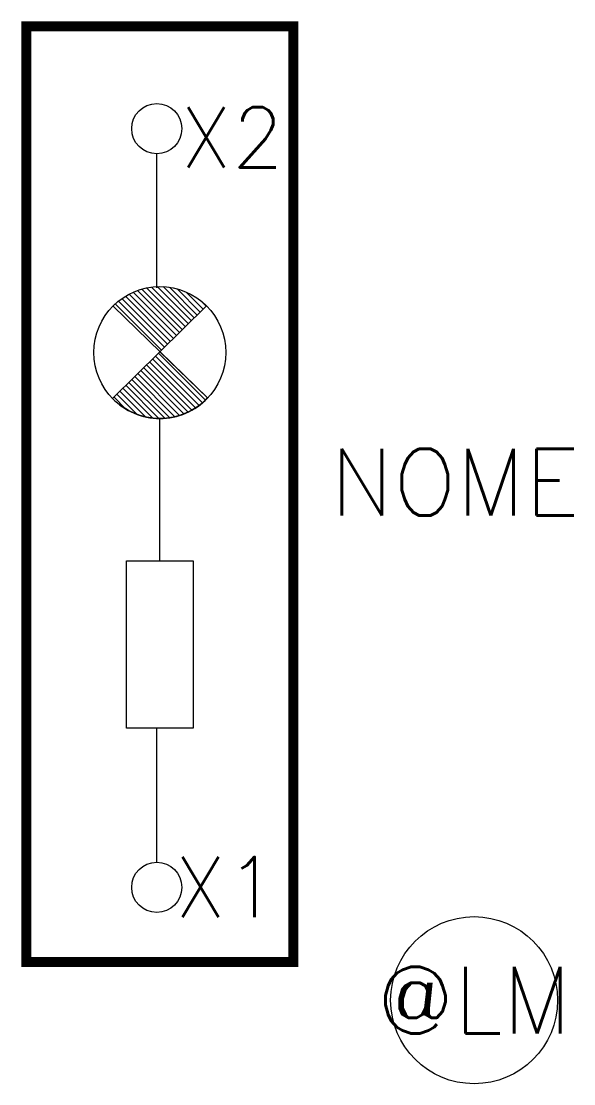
# Model space of a CAD drawing. Header units: millimetres. Extents: x -0.2 to 16.4, y -31.6 to 0.1.
import ezdxf
from ezdxf.enums import TextEntityAlignment as Align

# ---------------------------------------------------------------- set-up
doc = ezdxf.new("R2010")
doc.units = ezdxf.units.MM
doc.styles.add('Romans', font='romans.shx')

# ---------------------------------------------------------------- blocks, each defined once
blk = doc.blocks.new('*X1')
at = {"color": 0}
for p, q in [((29.147, 29.677), (29.756, 30.286)), ((29.308, 30.015), (29.669, 30.376)), ((29.027, 29.027), (30.019, 30.019)), ((29.032, 28.855), (30.107, 29.93)), ((29.039, 29.215), (29.931, 30.108)), ((29.074, 29.427), (29.844, 30.197)), ((29.05, 28.697), (30.194, 29.841)), ((29.079, 28.549), (30.282, 29.751)), ((29.117, 28.41), (30.369, 29.662)), ((29.163, 28.279), (30.457, 29.573)), ((29.217, 28.156), (30.544, 29.484)), ((29.277, 28.039), (30.632, 29.395)), ((29.343, 27.929), (30.72, 29.305)), ((29.415, 27.824), (30.807, 29.216)), ((29.493, 27.726), (30.895, 29.127)), ((29.577, 27.633), (30.982, 29.038))]:
    blk.add_line(p, q, dxfattribs=at)
blk = doc.blocks.new('*X2')
at = {"color": 0}
for p, q in [((31.07, 28.949), (32.455, 30.333)), ((31.158, 28.86), (32.536, 30.238)), ((31.245, 28.77), (32.612, 30.137)), ((31.333, 28.681), (32.682, 30.031)), ((31.42, 28.592), (32.747, 29.918)), ((31.508, 28.503), (32.804, 29.799)), ((31.596, 28.414), (32.855, 29.673)), ((31.683, 28.324), (32.898, 29.539)), ((31.771, 28.235), (32.933, 29.397)), ((31.858, 28.146), (32.958, 29.246)), ((31.946, 28.057), (32.971, 29.082)), ((32.034, 27.968), (32.971, 28.905)), ((32.121, 27.879), (32.952, 28.709)), ((32.209, 27.789), (32.905, 28.486)), ((32.296, 27.7), (32.81, 28.213)), ((32.384, 27.611), (32.543, 27.77))]:
    blk.add_line(p, q, dxfattribs=at)

msp = doc.modelspace()

# ---------------------------------------------------------------- linework, layer by layer
for p, q in [((4.004, -9.738), (2.582, -11.135)), ((5.43, -11.122), (4.004, -9.738))]:
    msp.add_line(p, q)
at = {"color": 5, "const_width": 0.3}
msp.add_lwpolyline([(0, -28), (8, -28), (8, 0), (0, 0), (0, -28)], dxfattribs=at)
for points in [[(3.907, -7.83), (3.907, -3.814)], [(2.582, -11.135), (5.398, -8.37)], [(2.598, -8.374), (5.43, -11.122)], [(4, -16), (4, -11.736)], [(3.907, -25.015), (3.907, -21)]]:
    msp.add_lwpolyline(points)
msp.add_lwpolyline([(4.004, -9.738), (2.582, -11.135, 0.203102), (4, -11.736, 0.205566), (5.43, -11.122)], format="xyb", close=True)
msp.add_lwpolyline([(5, -21), (3, -21), (3, -16), (5, -16)], close=True)
for centre, radius in [((3.907, -3.064), 0.75), ((4, -9.762), 1.973), ((3.907, -25.765), 0.75), ((13.41, -29.142), 2.5)]:
    msp.add_circle(centre, radius)
for start, end in [(270, 316.4649), (224.0772, 270)]:
    msp.add_arc((4, -9.762), 1.973, start, end)

# ---------------------------------------------------------------- block references
at = {"rotation": 90}
for name in ['*X2', '*X1']:
    msp.add_blockref(name, (33, -40.762), dxfattribs=at)

# ---------------------------------------------------------------- texts
at = {"style": 'Romans', "flags": 4}
msp.add_attdef('X2', text='X2', height=1.8, dxfattribs=at).set_placement((6.161, -2.425), align=Align.TOP_CENTER)
msp.add_attdef('NOME', text='NOME', height=2, dxfattribs=at).set_placement((9.107, -13.641), align=Align.MIDDLE_LEFT)
msp.add_attdef('X1', text='X1', height=1.8, dxfattribs=at).set_placement((5.986, -27.197), align=Align.BOTTOM_CENTER)
msp.add_attdef('@LM', text='@LM', height=2, dxfattribs=at).set_placement((13.41, -29.142), align=Align.MIDDLE_CENTER)

doc.saveas('drawing.dxf')
